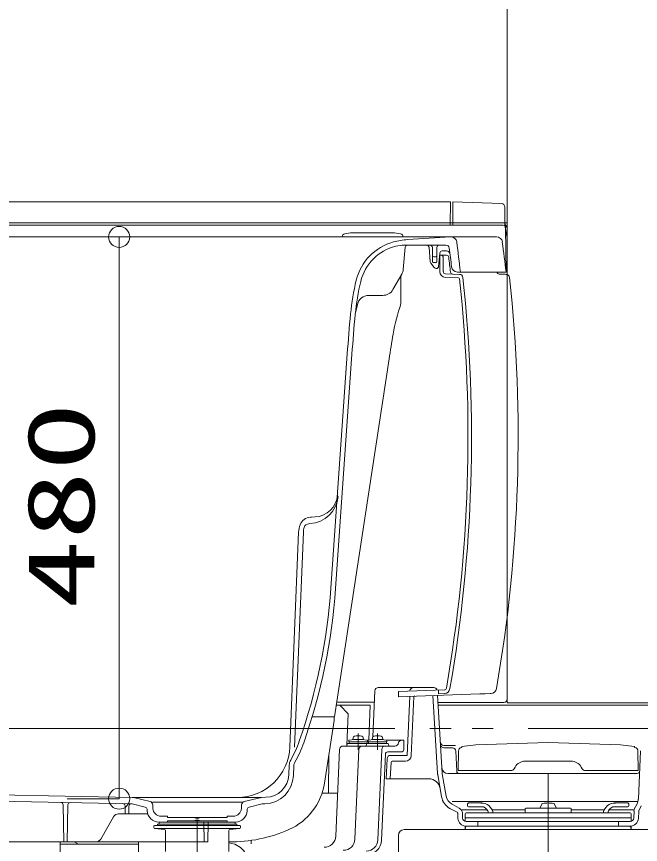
# Model space of a CAD drawing. Units: millimetres on the paper. Extents: x -305 to 305, y -152 to 152.
# Drawn here: x -235.24 to -217.46, y 27.79 to 51.37 of the extents above; entities that cross this region are included whole.
import ezdxf
from ezdxf.enums import TextEntityAlignment as Align

# ---------------------------------------------------------------- set-up
doc = ezdxf.new("R2010")
doc.units = ezdxf.units.MM
doc.linetypes.add('LONG_CHAIN', pattern=[21, 18, -1, 1, -1])
doc.linetypes.add('LONG_DOUBLE_CHAIN', pattern=[21.8, 18, -1, 0.6, -0.6, 0.6, -1])
doc.layers.add('0-0_0', color=7, linetype='Continuous', lineweight=9)
doc.layers.add('0-1_VIEW0001', color=7, linetype='Continuous', lineweight=9)
doc.styles.add('ＭＳ ゴシック', font='')
doc.styles.get('ＭＳ ゴシック').set_extended_font_data('MS Gothic')

# ---------------------------------------------------------------- blocks, each defined once
blk = doc.blocks.new('_ORIGIN')
at = {"layer": '0-0_0'}
blk.add_line((0, 0), (-1, 0), dxfattribs=at)
blk.add_circle((0, 0), 0.5, dxfattribs=at)

msp = doc.modelspace()

# ---------------------------------------------------------------- linework, layer by layer
at = {"layer": '0-0_0'}
for p, q in [((-231.911, 45.091), (-232.314, 45.091)), ((-232.314, 29.691), (-232.314, 44.491)), ((-233.793, 29.091), (-232.314, 29.091))]:
    msp.add_line(p, q, dxfattribs=at)
at = {"layer": '0-1_VIEW0001'}
for p, q in [((-221.258, 56.141), (-221.258, 31.825)), ((-248.458, 46.091), (-222.875, 46.091)), ((-222.886, 45.425), (-222.875, 46.091)), ((-221.325, 45.425), (-221.325, 45.943)), ((-248.208, 45.425), (-221.369, 45.425)), ((-248.141, 45.491), (-221.258, 45.491)), ((-221.271, 45.37), (-221.325, 45.468)), ((-221.258, 45.058), (-221.325, 45.425)), ((-221.291, 44.091), (-221.303, 45.359)), ((-221.258, 44.019), (-221.258, 45.322)), ((-247.602, 45.091), (-221.562, 45.091)), ((-225.718, 45.209), (-225.888, 45.177)), ((-225.718, 45.209), (-224.465, 45.209)), ((-224.295, 45.177), (-224.465, 45.209)), ((-224.091, 45.016), (-222.872, 45.091)), ((-221.258, 43.911), (-221.258, 45.058)), ((-224.191, 44.858), (-223.008, 44.858)), ((-224.219, 44.165), (-224.163, 44.797)), ((-223.449, 44.378), (-223.486, 44.797)), ((-223.383, 44.391), (-223.39, 44.793)), ((-223.266, 44.391), (-223.259, 44.793)), ((-223.211, 44.252), (-223.178, 44.631)), ((-223.178, 44.575), (-222.987, 44.568)), ((-223.178, 44.575), (-223.178, 44.106)), ((-223.112, 44.691), (-222.987, 44.691)), ((-223.435, 44.342), (-223.336, 44.217)), ((-223.353, 44.525), (-223.297, 44.525)), ((-223.35, 44.358), (-223.3, 44.358)), ((-223.078, 44.507), (-223.078, 44.106)), ((-223.284, 44.191), (-223.278, 44.191)), ((-224.514, 43.591), (-224.262, 44.027)), ((-223.017, 43.939), (-222.649, 43.926)), ((-223.014, 44.039), (-222.617, 44.025)), ((-222.678, 44.091), (-222.591, 44.091)), ((-222.591, 44.091), (-221.291, 44.091)), ((-225.201, 43.425), (-224.803, 43.425)), ((-225.525, 43.169), (-225.584, 42.925)), ((-226.28, 35.091), (-225.813, 41.758)), ((-226.147, 35.082), (-225.68, 41.749)), ((-226.863, 37.108), (-226.838, 37.109)), ((-226.838, 37.109), (-226.725, 37.115)), ((-226.907, 36.922), (-226.879, 36.924)), ((-227.2, 36.685), (-227.448, 30.567)), ((-227.066, 36.68), (-227.315, 30.562)), ((-221.258, 31.931), (-221.258, 34.301)), ((-225.086, 30.855), (-225.029, 32.162)), ((-223.353, 32.258), (-224.93, 32.258)), ((-224.356, 32.141), (-223.052, 32.187)), ((-224.356, 31.996), (-224.356, 32.141)), ((-224.029, 32.152), (-224.029, 32.162)), ((-225.043, 31.842), (-226.111, 31.842)), ((-223.993, 30.317), (-223.92, 31.993)), ((-223.242, 29.808), (-223.378, 32.03)), ((-223.109, 29.816), (-223.244, 32.035)), ((-225.158, 31.758), (-226.124, 31.758)), ((-225.786, 31.503), (-226.025, 31.758)), ((-225.202, 30.761), (-225.158, 31.758)), ((-223.232, 31.831), (-221.358, 31.831)), ((-194.308, 31.758), (-223.228, 31.758)), ((-221.258, 31.825), (-194.358, 31.825)), ((-225.825, 30.617), (-225.786, 31.503)), ((-225.804, 30.658), (-225.838, 30.591)), ((-225.804, 30.658), (-224.654, 30.658)), ((-225.771, 30.744), (-225.771, 30.714)), ((-225.238, 30.714), (-225.771, 30.714)), ((-225.759, 30.714), (-225.759, 30.658)), ((-225.614, 30.775), (-225.756, 30.76)), ((-225.65, 30.823), (-225.654, 30.775)), ((-225.354, 30.775), (-225.654, 30.775)), ((-225.394, 30.775), (-225.252, 30.76)), ((-225.358, 30.823), (-225.354, 30.775)), ((-225.254, 30.658), (-225.288, 30.591)), ((-225.249, 30.714), (-225.249, 30.658)), ((-225.238, 30.744), (-225.238, 30.714)), ((-225.221, 30.744), (-225.221, 30.714)), ((-224.688, 30.714), (-225.221, 30.714)), ((-225.209, 30.714), (-225.209, 30.658)), ((-225.064, 30.775), (-225.206, 30.76)), ((-225.1, 30.823), (-225.104, 30.775)), ((-224.804, 30.775), (-225.104, 30.775)), ((-224.844, 30.775), (-224.702, 30.76)), ((-224.808, 30.823), (-224.804, 30.775)), ((-224.699, 30.714), (-224.699, 30.658)), ((-224.202, 30.758), (-224.688, 30.758)), ((-224.688, 30.744), (-224.688, 30.714)), ((-224.621, 30.591), (-224.654, 30.658)), ((-224.36, 30.665), (-224.355, 30.684)), ((-224.206, 30.49), (-224.202, 30.758)), ((-218.034, 30.628), (-220.091, 30.695)), ((-226.143, 28.025), (-226.032, 30.496)), ((-225.932, 30.591), (-224.456, 30.591)), ((-225.596, 27.938), (-225.482, 30.496)), ((-224.943, 27.916), (-224.83, 30.496)), ((-224.662, 30.425), (-224.273, 30.425)), ((-222.728, 30.608), (-223.063, 30.608)), ((-222.821, 30.541), (-223.059, 30.541)), ((-222.696, 29.872), (-222.721, 30.446)), ((-222.658, 29.891), (-222.648, 30.449)), ((-222.562, 30.546), (-222.55, 30.548)), ((-222.55, 30.575), (-222.55, 30.548)), ((-217.633, 30.575), (-218.034, 30.628)), ((-217.633, 30.575), (-217.633, 30.548)), ((-217.621, 30.546), (-217.633, 30.548)), ((-217.525, 29.891), (-217.534, 30.449)), ((-217.522, 29.08), (-217.462, 30.458)), ((-226.341, 30.337), (-226.351, 29.248)), ((-224.836, 27.911), (-224.729, 30.361)), ((-224.705, 29.658), (-224.68, 30.229)), ((-227.469, 30.042), (-227.481, 29.77)), ((-227.336, 30.036), (-227.348, 29.746)), ((-224.588, 29.658), (-224.568, 30.126)), ((-224.534, 30.158), (-224.159, 30.158)), ((-221.034, 29.991), (-221.063, 29.941)), ((-220.745, 30.158), (-219.438, 30.158)), ((-219.149, 29.991), (-219.12, 29.941)), ((-223.238, 29.776), (-223.126, 29.143)), ((-223.107, 29.799), (-222.995, 29.166)), ((-217.554, 29.808), (-222.951, 29.808)), ((-222.658, 29.891), (-221.149, 29.891)), ((-217.525, 29.891), (-219.034, 29.891)), ((-224.705, 29.658), (-223.497, 29.658)), ((-231.943, 29.128), (-240.97, 29.309)), ((-226.532, 29.248), (-226.088, 29.248)), ((-231.956, 28.945), (-240.974, 29.126)), ((-228.258, 29.128), (-231.925, 29.128)), ((-231.435, 29.009), (-231.907, 29.124)), ((-228.748, 29.009), (-228.258, 29.128)), ((-228.258, 29.128), (-228.133, 29.131)), ((-217.558, 29.008), (-222.826, 29.008)), ((-233.891, 27.858), (-233.91, 28.92)), ((-233.791, 27.858), (-233.773, 28.915)), ((-232.141, 28.658), (-232.145, 28.885)), ((-232.041, 28.658), (-232.038, 28.88)), ((-231.57, 28.853), (-231.941, 28.943)), ((-231.516, 28.741), (-231.519, 28.792)), ((-231.362, 28.991), (-228.82, 28.991)), ((-231.353, 28.812), (-231.359, 28.917)), ((-228.83, 28.812), (-228.824, 28.917)), ((-228.667, 28.741), (-228.664, 28.792)), ((-228.613, 28.853), (-228.241, 28.943)), ((-228.227, 28.945), (-228.164, 28.947)), ((-222.686, 28.703), (-222.89, 28.814)), ((-222.622, 28.82), (-222.826, 28.931)), ((-221.83, 28.775), (-222.539, 28.775)), ((-222.391, 28.935), (-222.391, 28.889)), ((-222.358, 28.968), (-221.978, 28.968)), ((-222.358, 28.856), (-221.936, 28.856)), ((-220.748, 28.775), (-221.688, 28.775)), ((-220.748, 28.801), (-220.748, 28.691)), ((-220.731, 28.818), (-219.451, 28.818)), ((-220.276, 28.923), (-220.333, 28.818)), ((-219.907, 28.923), (-219.85, 28.818)), ((-219.435, 28.801), (-219.435, 28.691)), ((-218.495, 28.775), (-219.435, 28.775)), ((-217.644, 28.775), (-218.353, 28.775)), ((-217.825, 28.856), (-218.247, 28.856)), ((-217.825, 28.968), (-218.205, 28.968)), ((-217.791, 28.935), (-217.791, 28.889)), ((-217.627, 28.807), (-217.558, 28.944)), ((-217.508, 28.746), (-217.439, 28.883)), ((-232.839, 27.941), (-232.473, 28.575)), ((-231.501, 28.658), (-232.329, 28.658)), ((-230.941, 28.591), (-231.12, 28.591)), ((-230.941, 28.591), (-230.941, 28.558)), ((-230.091, 28.558), (-230.941, 28.558)), ((-230.191, 28.558), (-230.091, 28.525)), ((-230.091, 28.558), (-229.241, 28.558)), ((-229.991, 28.558), (-230.091, 28.525)), ((-229.241, 28.591), (-229.063, 28.591)), ((-229.241, 28.591), (-229.241, 28.558)), ((-222.662, 28.531), (-222.668, 28.675)), ((-222.529, 28.537), (-222.535, 28.681)), ((-222.458, 28.658), (-222.458, 28.446)), ((-222.458, 28.541), (-217.725, 28.541)), ((-217.758, 28.691), (-222.425, 28.691)), ((-217.725, 28.658), (-217.725, 28.446)), ((-217.654, 28.537), (-217.645, 28.739)), ((-217.521, 28.531), (-217.512, 28.733)), ((-231.328, 28.272), (-231.328, 28.308)), ((-230.091, 28.325), (-231.311, 28.325)), ((-231.224, 28.351), (-231.224, 28.325)), ((-231.208, 28.368), (-230.091, 28.368)), ((-230.091, 28.425), (-231.183, 28.425)), ((-231.175, 28.425), (-230.091, 28.425)), ((-231.175, 28.368), (-231.175, 28.425)), ((-230.091, 28.458), (-230.941, 28.458)), ((-230.941, 28.458), (-230.941, 28.425)), ((-230.191, 28.458), (-230.091, 28.491)), ((-229.991, 28.458), (-230.091, 28.491)), ((-230.091, 28.425), (-229, 28.425)), ((-229.008, 28.425), (-230.091, 28.425)), ((-228.975, 28.368), (-230.091, 28.368)), ((-229.891, 27.858), (-229.901, 28.425)), ((-229.791, 27.858), (-229.782, 28.425)), ((-229.008, 28.368), (-229.008, 28.425)), ((-228.959, 28.351), (-228.959, 28.325)), ((-228.855, 28.308), (-228.855, 28.272)), ((-217.754, 28.441), (-222.429, 28.441)), ((-217.754, 28.308), (-222.429, 28.308)), ((-222.091, 28.441), (-222.091, 28.308)), ((-218.091, 28.441), (-218.091, 28.308)), ((-230.091, 28.241), (-231.308, 28.241)), ((-231.298, 28.239), (-231.022, 28.215)), ((-230.991, 27.59), (-230.991, 28.181)), ((-228.875, 28.241), (-230.091, 28.241)), ((-229.191, 28.181), (-229.191, 27.59)), ((-228.886, 28.239), (-229.161, 28.215)), ((-224.191, 28.21), (-216.825, 28.21)), ((-241.891, 27.858), (-229.791, 27.858)), ((-233.991, 27.858), (-233.591, 27.858)), ((-233.476, 27.791), (-233.591, 27.858)), ((-228.557, 27.805), (-228.555, 27.901)), ((-233.991, 27.791), (-231.758, 27.791))]:
    msp.add_line(p, q, dxfattribs=at)
at = {"layer": '0-1_VIEW0001', "color": 2}
for p, q in [((-224.284, 43.989), (-224.284, 43.185)), ((-224.622, 41.615), (-226.175, 31.425)), ((-226.816, 31.425), (-226.175, 31.425)), ((-226.191, 31.425), (-226.191, 31.316)), ((-226.191, 31.316), (-226.463, 29.535)), ((-233.991, 27.858), (-233.991, 27.525)), ((-231.758, 27.858), (-231.758, 27.191))]:
    msp.add_line(p, q, dxfattribs=at)
at = {"layer": '0-1_VIEW0001', "linetype": 'LONG_DOUBLE_CHAIN'}
msp.add_line((-286.059, 31.091), (-181.258, 31.091), dxfattribs=at)
at = {"layer": '0-1_VIEW0001', "linetype": 'LONG_CHAIN'}
for p, q in [((-225.504, 30.944), (-225.504, 30.486)), ((-224.954, 30.944), (-224.954, 30.486)), ((-220.091, 29.79), (-220.091, 25.65)), ((-230.091, 28.46), (-230.091, 26.294))]:
    msp.add_line(p, q, dxfattribs=at)
at = {"layer": '0-1_VIEW0001'}
for points in [[(-222.808, 45.425), (-222.808, 46.091), (-221.421, 46.043)], [(-221.485, 44.032), (-221.43, 44.03), (-221.317, 44.026), (-221.291, 44.025)], [(-224.356, 31.996), (-223.585, 32.023), (-222.813, 32.05), (-222.041, 32.077)], [(-223.211, 32.181), (-223.211, 32.081), (-223.048, 32.087)], [(-221.724, 32.087), (-221.74, 32.086), (-221.89, 32.081), (-222.041, 32.076)], [(-224.58, 30.325), (-224.109, 30.325), (-224.036, 32.008)], [(-222.55, 30.575), (-222.149, 30.628), (-220.091, 30.695)], [(-230.091, 28.458), (-229.241, 28.458), (-229.241, 28.425)], [(-228.872, 28.325), (-228.959, 28.325), (-230.091, 28.325)], [(-229.191, 27.834), (-229.02, 27.793), (-228.855, 27.697), (-228.76, 27.605), (-228.662, 27.455), (-228.591, 27.233), (-228.582, 27.108), (-228.606, 26.911), (-228.686, 26.715), (-228.77, 26.6), (-228.911, 26.479), (-229.125, 26.392), (-229.246, 26.38)], [(-224.358, 28.044), (-224.358, 27.094), (-223.958, 27.094)]]:
    msp.add_lwpolyline(points, dxfattribs=at)
for centre, radius, start, end in [((-221.425, 45.943), 0.1, 0, 88), ((-221.369, 45.358), 0.0667, 0.5, 90), ((-221.358, 45.322), 0.1, 0, 29.0372), ((-225.871, 45.091), 0.0867, 100.7843, 180), ((-224.311, 45.091), 0.0867, 360, 79.2157), ((-222.862, 44.925), 0.167, 7.6008, 93.5006), ((-221.562, 44.925), 0.167, 7.6008, 90), ((-224.102, 43.502), 1.5, 105.438, 166.32), ((-224.102, 43.502), 1.367, 103.9307, 166.32), ((-223.969, 43.02), 2, 93.5006, 105.438), ((-224.191, 43.858), 1, 90, 103.9307), ((-224.097, 44.791), 0.0667, 90, 175), ((-223.553, 44.791), 0.0667, 5, 90), ((-223.457, 44.791), 0.0667, 1, 90), ((-223.193, 44.791), 0.0667, 90, 179), ((-223.008, 44.758), 0.1, 7.4002, 90), ((-264.328, 39.391), 42, 6.4251, 7.6008), ((-263.028, 39.391), 42, 6.4251, 7.6008), ((-223.112, 44.625), 0.0667, 90, 175), ((-223.145, 44.507), 0.0667, 0, 88), ((-222.987, 44.591), 0.1, 7.1692, 90), ((-222.989, 44.501), 0.0667, 7.0474, 88), ((-264.328, 39.391), 41.767, 6.6646, 7.4002), ((-223.383, 44.384), 0.0667, 185, 218.22), ((-223.353, 44.558), 0.0333, 181, 270), ((-223.35, 44.391), 0.0333, 181, 270), ((-223.3, 44.391), 0.0333, 270, 359), ((-223.297, 44.558), 0.0333, 270, 359), ((-264.325, 39.391), 41.717, 6.4686, 7.0474), ((-224.551, 44.194), 0.333, 330, 355), ((-223.284, 44.258), 0.0667, 218.22, 270), ((-223.278, 44.258), 0.0667, 270, 355), ((-223.011, 44.106), 0.167, 180, 268), ((-223.011, 44.106), 0.0667, 180, 268), ((-222.678, 44.258), 0.167, 186.6646, 270), ((-264.325, 39.391), 41.95, 350.1872, 6.1652), ((-264.325, 39.391), 42.05, 350.1872, 6.2046), ((-222.807, 44.099), 0.0667, 186.4686, 268), ((-222.651, 43.893), 0.0333, 6.1652, 88), ((-222.621, 43.925), 0.1, 6.2046, 88), ((-262.841, 39.392), 41.894, 350.1495, 6.2274), ((-221.482, 44.099), 0.0667, 186.3501, 268.0082), ((-221.294, 43.925), 0.1, 6.2274, 88.0082), ((-219.082, 42.28), 6.667, 166.32, 174.6817), ((-219.082, 42.28), 6.533, 166.32, 174.6817), ((-225.201, 43.091), 0.333, 90, 166.5099), ((-224.803, 43.758), 0.333, 270, 330), ((-175.936, 38.264), 50, 174.6817, 175.9926), ((-175.936, 38.264), 49.867, 174.6817, 175.9926), ((-226.76, 37.781), 0.667, 273, 355.9926), ((-226.923, 37.773), 0.85, 273, 355.1053), ((-226.846, 36.775), 0.333, 93, 159.4784), ((-226.533, 36.658), 0.667, 159.4784, 177.6732), ((-226.533, 36.658), 0.533, 162.6936, 177.6732), ((-226.899, 36.772), 0.15, 93, 162.6936), ((-242.906, 36.256), 16.667, 340.6318, 355.9926), ((-242.906, 36.256), 16.8, 340.6318, 355.9926), ((-224.929, 32.158), 0.1, 90, 177.5), ((-223.929, 32.158), 0.1, 90, 177.5), ((-223.352, 32.158), 0.1, 12.4017, 90), ((-223.054, 32.253), 0.0667, 272, 350.1872), ((-223.054, 32.253), 0.167, 272, 350.1872), ((-221.729, 32.253), 0.167, 271.9918, 350.1495), ((-223.886, 31.991), 0.0333, 90, 177.5), ((-221.358, 31.931), 0.1, 270, 0), ((-230.327, 31.834), 3.333, 330.4925, 340.6318), ((-230.327, 31.834), 3.467, 330.4925, 340.6318), ((-225.754, 30.744), 0.0167, 97.9072, 180), ((-225.597, 30.819), 0.0533, 105.4943, 175.0004), ((-225.504, 30.485), 0.4, 74.506, 105.4941), ((-225.412, 30.819), 0.0533, 4.9999, 74.5061), ((-225.254, 30.744), 0.0167, 0, 82.0928), ((-225.204, 30.744), 0.0167, 97.9072, 180), ((-225.047, 30.819), 0.0533, 105.4943, 175.0004), ((-224.954, 30.485), 0.4, 74.506, 105.4941), ((-224.862, 30.819), 0.0533, 4.9999, 74.5061), ((-224.704, 30.744), 0.0167, 0, 82.0928), ((-224.456, 30.691), 0.1, 270, 345.0001), ((-224.258, 30.658), 0.1, 90, 165.0001), ((-223.063, 30.708), 0.1, 183.5, 270), ((-228.947, 30.628), 1.5, 270, 357.6732), ((-225.932, 30.491), 0.1, 90, 177.434), ((-225.382, 30.491), 0.1, 90, 177.434), ((-224.73, 30.491), 0.1, 90, 177.5), ((-224.662, 30.358), 0.0667, 90, 177.5), ((-224.273, 30.491), 0.0667, 270, 359), ((-223.059, 30.641), 0.1, 183.5, 270), ((-222.821, 30.441), 0.1, 2.5, 90), ((-222.548, 30.447), 0.1, 97.5947, 179), ((-217.634, 30.447), 0.1, 1, 82.4053), ((-227.136, 30.028), 0.333, 150.4925, 177.6732), ((-224.58, 30.225), 0.1, 90, 177.5), ((-224.159, 30.325), 0.167, 270, 357.5), ((-227.136, 30.028), 0.2, 150.4925, 177.6732), ((-224.534, 30.125), 0.0333, 90, 177.5), ((-222.951, 29.975), 0.167, 183.5, 270), ((-220.745, 29.825), 0.333, 90, 150), ((-219.438, 29.825), 0.333, 30, 90), ((-228.181, 29.78), 0.833, 271.1458, 357.6732), ((-228.147, 29.797), 0.667, 271.1458, 357.6732), ((-222.942, 29.828), 0.3, 183.5, 190), ((-222.942, 29.828), 0.167, 183.5, 190), ((-222.629, 29.875), 0.0667, 182.5, 270), ((-221.149, 29.991), 0.1, 270, 330), ((-219.034, 29.991), 0.1, 210, 270), ((-217.554, 29.875), 0.0667, 270, 357.5), ((-223.497, 29.325), 0.333, 10, 90), ((-231.946, 28.962), 0.167, 76.3408, 88.8542), ((-231.458, 28.912), 0.1, 3, 76.3408), ((-228.725, 28.912), 0.1, 103.6592, 177), ((-222.667, 29.224), 0.467, 190, 241.3948), ((-222.667, 29.224), 0.333, 190, 241.3948), ((-217.855, 29.095), 0.333, 333.0758, 357.5), ((-233.977, 28.919), 0.0667, 1, 88.8542), ((-233.706, 28.914), 0.0667, 88.8542, 179), ((-232.212, 28.884), 0.0667, 1, 88.8542), ((-231.971, 28.879), 0.0667, 88.8542, 179), ((-231.957, 28.879), 0.0667, 76.3408, 88.8542), ((-231.585, 28.788), 0.0667, 3, 76.3408), ((-231.12, 28.825), 0.233, 183, 270), ((-229.063, 28.825), 0.233, 270, 357), ((-228.597, 28.788), 0.0667, 103.6592, 177), ((-228.226, 28.879), 0.0667, 91.1458, 103.6592), ((-222.702, 28.673), 0.167, 2.5, 61.3948), ((-222.358, 28.935), 0.0333, 90, 180), ((-222.358, 28.935), 0.0333, 90, 183.1783), ((-222.358, 28.889), 0.0333, 180, 270), ((-221.993, 28.631), 0.337, 10.2645, 92.6002), ((-222.008, 28.651), 0.217, 10.6387, 70.6067), ((-220.731, 28.801), 0.0167, 90, 180), ((-220.731, 28.801), 0.0167, 90, 180), ((-220.242, 28.923), 0.0333, 98.9864, 180), ((-220.091, 27.968), 1, 90, 98.9864), ((-220.091, 27.968), 1, 81.0136, 90), ((-219.94, 28.923), 0.0333, 0, 81.0136), ((-219.451, 28.801), 0.0167, 0, 90), ((-219.451, 28.801), 0.0167, 0, 90), ((-218.19, 28.631), 0.337, 87.3998, 169.7354), ((-218.175, 28.651), 0.217, 109.3933, 169.3613), ((-217.825, 28.935), 0.0333, 356.8217, 90), ((-217.825, 28.889), 0.0333, 270, 0), ((-217.479, 28.731), 0.167, 153.0758, 177.5), ((-232.329, 28.491), 0.167, 90, 150), ((-231.183, 28.758), 0.333, 183, 270), ((-229, 28.758), 0.333, 270, 357), ((-222.702, 28.673), 0.0333, 2.5, 61.3948), ((-222.429, 28.541), 0.1, 182.5, 270), ((-222.425, 28.658), 0.0333, 90, 180), ((-217.758, 28.658), 0.0333, 0, 90), ((-217.754, 28.541), 0.1, 270, 357.5), ((-217.479, 28.731), 0.0333, 153.0758, 177.5), ((-231.311, 28.308), 0.0167, 90, 180), ((-231.208, 28.351), 0.0167, 90, 180), ((-228.975, 28.351), 0.0167, 0, 90), ((-228.872, 28.308), 0.0167, 0, 90), ((-222.429, 28.541), 0.233, 182.5, 270), ((-222.401, 28.251), 0.0571, 90, 225.0867), ((-217.782, 28.251), 0.0571, 314.9133, 90), ((-217.754, 28.541), 0.233, 270, 357.5), ((-231.295, 28.272), 0.0333, 180, 265), ((-231.025, 28.181), 0.0333, 0, 85), ((-229.158, 28.181), 0.0333, 95, 180), ((-228.889, 28.272), 0.0333, 275, 0), ((-224.191, 28.044), 0.167, 90, 180), ((-232.983, 28.025), 0.167, 270, 330), ((-226.476, 28.04), 0.333, 269.8469, 357.434), ((-225.929, 27.953), 0.333, 270.1438, 357.434), ((-225.276, 27.93), 0.333, 270.4774, 357.5), ((-225.276, 27.93), 0.44, 270.4774, 357.5)]:
    msp.add_arc(centre, radius, start, end, dxfattribs=at)
at = {"layer": '0-1_VIEW0001', "color": 2}
for centre, radius, start, end in [((-219.577, 41.499), 5, 160.2916, 170.4948), ((-176.132, 34.225), 49.05, 170.4948, 171.3347), ((-228.176, 29.796), 1.733, 293.6959, 351.3347), ((-229.154, 32.025), 4.167, 269.489, 293.6959)]:
    msp.add_arc(centre, radius, start, end, dxfattribs=at)

# ---------------------------------------------------------------- block references
at = {"layer": '0-0_0', "xscale": 0.6, "yscale": 0.6}
for p, rotation in [((-232.314, 45.091), 90), ((-232.314, 29.091), 270)]:
    msp.add_blockref('_ORIGIN', p, dxfattribs=dict(at, rotation=rotation))

# ---------------------------------------------------------------- texts
at = {"layer": '0-0_0', "style": 'ＭＳ ゴシック', "width": 1.5}
msp.add_text('480', height=1.921, rotation=90, dxfattribs=at).set_placement((-232.444, 34.502), align=Align.BOTTOM_LEFT)

doc.saveas('drawing.dxf')
